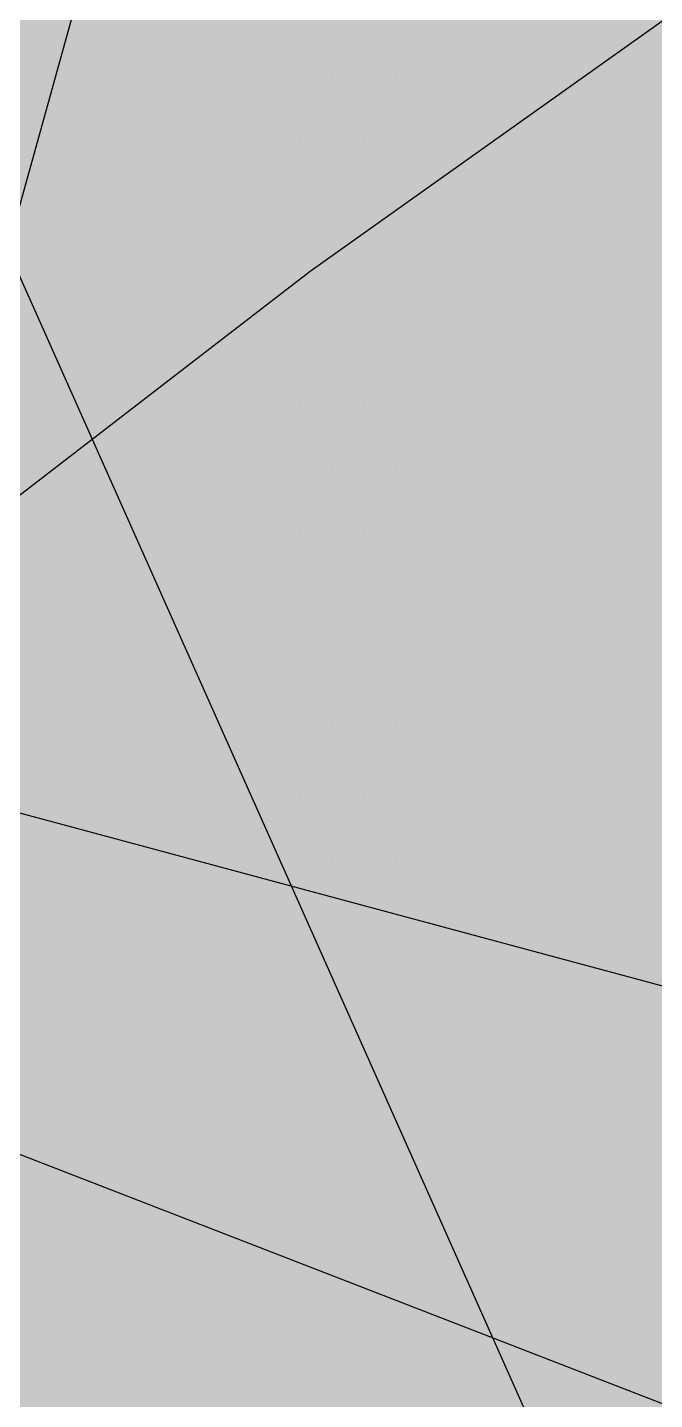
# Paper-space layout 'Layout1' of a CAD drawing. Extents: x -43 to 2298, y -18 to 768.
# Drawn here: x 729.344 to 729.877, y 385.216 to 386.382 of the extents above; entities that cross this region are included whole.
import ezdxf

# ---------------------------------------------------------------- set-up
doc = ezdxf.new("R2010")
doc.units = 0
doc.header["$LTSCALE"] = 2
doc.linetypes.add('CACHEX2', pattern=[0.75, 0.5, -0.25])
doc.layers.add('CARTOUCHE', color=7, linetype='Continuous')
doc.layers.add('LOGO', color=7, linetype='Continuous')

# ---------------------------------------------------------------- blocks, each defined once
blk = doc.blocks.new('A$C715108E3')
at = {"layer": 'LOGO', "color": 131}
for p, q in [((-20.4584, -5.8091), (-20.4584, -5.8091)), ((-20.432, -5.8091), (-20.432, -5.8091)), ((-20.3403, -5.8091), (-20.3403, -5.8091)), ((-20.2489, -5.8091), (-20.2489, -5.8091)), ((-20.157, -5.8091), (-20.157, -5.8091)), ((-20.0652, -5.8091), (-20.0652, -5.8091)), ((-19.9737, -5.8091), (-19.9737, -5.8091)), ((-19.8819, -5.8091), (-19.8819, -5.8091)), ((-19.7899, -5.8091), (-19.7899, -5.8091)), ((-19.6979, -5.8091), (-19.6979, -5.8091)), ((-20.4839, -5.9003), (-20.4839, -5.9003)), ((-20.4779, -5.9003), (-20.4779, -5.9003)), ((-20.3864, -5.9003), (-20.3864, -5.9003)), ((-20.2946, -5.9003), (-20.2946, -5.9003)), ((-20.2028, -5.9003), (-20.2028, -5.9003)), ((-20.1111, -5.9003), (-20.1111, -5.9003)), ((-20.0195, -5.9003), (-20.0195, -5.9003)), ((-19.9275, -5.9003), (-19.9275, -5.9003)), ((-19.8354, -5.9003), (-19.8354, -5.9003)), ((-19.7442, -5.9003), (-19.7442, -5.9003)), ((-19.6521, -5.9003), (-19.6521, -5.9003)), ((-20.432, -5.9927), (-20.432, -5.9927)), ((-20.3403, -5.9927), (-20.3403, -5.9927)), ((-20.2489, -5.9927), (-20.2489, -5.9927)), ((-20.157, -5.9927), (-20.157, -5.9927)), ((-20.0652, -5.9927), (-20.0652, -5.9927)), ((-19.9737, -5.9927), (-19.9737, -5.9927)), ((-19.8819, -5.9927), (-19.8819, -5.9927)), ((-19.7899, -5.9927), (-19.7899, -5.9927)), ((-19.6979, -5.9927), (-19.6979, -5.9927)), ((-20.4779, -6.0842), (-20.4779, -6.0842)), ((-20.3864, -6.0842), (-20.3864, -6.0842)), ((-20.2946, -6.0842), (-20.2946, -6.0842)), ((-20.2028, -6.0842), (-20.2028, -6.0842)), ((-20.1111, -6.0842), (-20.1111, -6.0842)), ((-20.0195, -6.0842), (-20.0195, -6.0842)), ((-19.9275, -6.0842), (-19.9275, -6.0842)), ((-19.8354, -6.0842), (-19.8354, -6.0842)), ((-19.7442, -6.0842), (-19.7442, -6.0842)), ((-19.6521, -6.0842), (-19.6521, -6.0842)), ((-20.4685, -6.1753), (-20.4685, -6.1753)), ((-20.432, -6.1753), (-20.432, -6.1753)), ((-20.3403, -6.1753), (-20.3403, -6.1753)), ((-20.2489, -6.1753), (-20.2489, -6.1753)), ((-20.157, -6.1753), (-20.157, -6.1753)), ((-20.0652, -6.1753), (-20.0652, -6.1753)), ((-19.9737, -6.1753), (-19.9737, -6.1753)), ((-19.8819, -6.1753), (-19.8819, -6.1753)), ((-19.7899, -6.1753), (-19.7899, -6.1753)), ((-19.6979, -6.1753), (-19.6979, -6.1753)), ((-20.4277, -6.2678), (-20.4277, -6.2678)), ((-20.3864, -6.2678), (-20.3864, -6.2678)), ((-20.2946, -6.2678), (-20.2946, -6.2678)), ((-20.2028, -6.2678), (-20.2028, -6.2678)), ((-20.1111, -6.2678), (-20.1111, -6.2678)), ((-20.0195, -6.2678), (-20.0195, -6.2678)), ((-19.9275, -6.2678), (-19.9275, -6.2678)), ((-19.8354, -6.2678), (-19.8354, -6.2678)), ((-19.7442, -6.2678), (-19.7442, -6.2678)), ((-19.6521, -6.2678), (-19.6521, -6.2678)), ((-20.3864, -6.3593), (-20.3864, -6.3593)), ((-20.3403, -6.3593), (-20.3403, -6.3593)), ((-20.2489, -6.3593), (-20.2489, -6.3593)), ((-20.157, -6.3593), (-20.157, -6.3593)), ((-20.0652, -6.3593), (-20.0652, -6.3593)), ((-19.9737, -6.3593), (-19.9737, -6.3593)), ((-19.8819, -6.3593), (-19.8819, -6.3593)), ((-19.7899, -6.3593), (-19.7899, -6.3593)), ((-19.6979, -6.3593), (-19.6979, -6.3593)), ((-20.3456, -6.4508), (-20.3456, -6.4508)), ((-20.2946, -6.4508), (-20.2946, -6.4508)), ((-20.2028, -6.4508), (-20.2028, -6.4508)), ((-20.1111, -6.4508), (-20.1111, -6.4508)), ((-20.0195, -6.4508), (-20.0195, -6.4508)), ((-19.9275, -6.4508), (-19.9275, -6.4508)), ((-19.8354, -6.4508), (-19.8354, -6.4508)), ((-19.7442, -6.4508), (-19.7442, -6.4508)), ((-19.6521, -6.4508), (-19.6521, -6.4508)), ((-20.3051, -6.543), (-20.3051, -6.543)), ((-20.2489, -6.543), (-20.2489, -6.543)), ((-20.157, -6.543), (-20.157, -6.543)), ((-20.0652, -6.543), (-20.0652, -6.543)), ((-19.9737, -6.543), (-19.9737, -6.543)), ((-19.8819, -6.543), (-19.8819, -6.543)), ((-19.7899, -6.543), (-19.7899, -6.543)), ((-19.6979, -6.543), (-19.6979, -6.543)), ((-20.2641, -6.6344), (-20.2641, -6.6344)), ((-20.2028, -6.6344), (-20.2028, -6.6344)), ((-20.1111, -6.6344), (-20.1111, -6.6344)), ((-20.0195, -6.6344), (-20.0195, -6.6344)), ((-19.9275, -6.6344), (-19.9275, -6.6344)), ((-19.8354, -6.6344), (-19.8354, -6.6344)), ((-19.7442, -6.6344), (-19.7442, -6.6344)), ((-19.6521, -6.6344), (-19.6521, -6.6344)), ((-20.2232, -6.7259), (-20.2232, -6.7259)), ((-20.157, -6.7259), (-20.157, -6.7259)), ((-20.0652, -6.7259), (-20.0652, -6.7259)), ((-19.9737, -6.7259), (-19.9737, -6.7259)), ((-19.8819, -6.7259), (-19.8819, -6.7259)), ((-19.7899, -6.7259), (-19.7899, -6.7259)), ((-19.6979, -6.7259), (-19.6979, -6.7259)), ((-20.182, -6.8181), (-20.182, -6.8181)), ((-20.1111, -6.8181), (-20.1111, -6.8181)), ((-20.0195, -6.8181), (-20.0195, -6.8181)), ((-19.9275, -6.8181), (-19.9275, -6.8181)), ((-19.8354, -6.8181), (-19.8354, -6.8181)), ((-19.7442, -6.8181), (-19.7442, -6.8181)), ((-19.6521, -6.8181), (-19.6521, -6.8181)), ((-20.1411, -6.9095), (-20.1411, -6.9095)), ((-20.0652, -6.9095), (-20.0652, -6.9095)), ((-19.9737, -6.9095), (-19.9737, -6.9095)), ((-19.8819, -6.9095), (-19.8819, -6.9095)), ((-19.7899, -6.9095), (-19.7899, -6.9095)), ((-19.6979, -6.9095), (-19.6979, -6.9095)), ((-20.1004, -7.0019), (-20.1004, -7.0019)), ((-20.0195, -7.0019), (-20.0195, -7.0019)), ((-19.9275, -7.0019), (-19.9275, -7.0019)), ((-19.8354, -7.0019), (-19.8354, -7.0019)), ((-19.7442, -7.0019), (-19.7442, -7.0019)), ((-19.6521, -7.0019), (-19.6521, -7.0019)), ((-20.0596, -7.0932), (-20.0596, -7.0932)), ((-19.9737, -7.0932), (-19.9737, -7.0932)), ((-19.8819, -7.0932), (-19.8819, -7.0932)), ((-19.7899, -7.0932), (-19.7899, -7.0932)), ((-19.6979, -7.0932), (-19.6979, -7.0932)), ((-20.0187, -7.1849), (-20.0187, -7.1849)), ((-19.9275, -7.1849), (-19.9275, -7.1849)), ((-19.8354, -7.1849), (-19.8354, -7.1849)), ((-19.7442, -7.1849), (-19.7442, -7.1849)), ((-19.6521, -7.1849), (-19.6521, -7.1849)), ((-19.9775, -7.2773), (-19.9775, -7.2773)), ((-19.9737, -7.2773), (-19.9737, -7.2773)), ((-19.8819, -7.2773), (-19.8819, -7.2773)), ((-19.7899, -7.2773), (-19.7899, -7.2773)), ((-19.6979, -7.2773), (-19.6979, -7.2773)), ((-19.9366, -7.3683), (-19.9366, -7.3683)), ((-19.9275, -7.3683), (-19.9275, -7.3683)), ((-19.8354, -7.3683), (-19.8354, -7.3683)), ((-19.7442, -7.3683), (-19.7442, -7.3683)), ((-19.6521, -7.3683), (-19.6521, -7.3683)), ((-19.896, -7.46), (-19.896, -7.46)), ((-19.8819, -7.46), (-19.8819, -7.46)), ((-19.7899, -7.46), (-19.7899, -7.46)), ((-19.6979, -7.46), (-19.6979, -7.46)), ((-19.8551, -7.5524), (-19.8551, -7.5524)), ((-19.8354, -7.5524), (-19.8354, -7.5524)), ((-19.7442, -7.5524), (-19.7442, -7.5524)), ((-19.6521, -7.5524), (-19.6521, -7.5524)), ((-19.8144, -7.6436), (-19.8144, -7.6436)), ((-19.7899, -7.6436), (-19.7899, -7.6436)), ((-19.6979, -7.6436), (-19.6979, -7.6436))]:
    blk.add_line(p, q, dxfattribs=at)
blk.add_lwpolyline([(-17.1584, -8.2441), (-18.0286, -7.9298), (-18.0526, -7.5674), (-19.5918, -4.1428), (-19.9715, -4.6917), (-20.3358, -5.3705), (-20.5244, -6.0493), (-18.8268, -9.8581), (-21.759, -9.5491), (-21.8471, -10.1027), (-21.9097, -10.8565), (-21.9352, -11.1957), (-19.0429, -11.5482), (-21.5982, -15.1374), (-21.3595, -15.879), (-21.1447, -16.5576), (-21.0193, -16.9601), (-20.5289, -16.3696), (-17.1333, -11.706)], dxfattribs=at)
blk = doc.blocks.new('A$C581E6685')
at = {"layer": 'LOGO'}
for color, points in [(40, [(-56.2481, 30.5655), (-39.8519, 24.2064), (-40.7961, 26.4076)]), (32, [(-39.8519, 24.2064), (-42.1559, 23.0023), (-56.2481, 30.5655)])]:
    blk.add_hatch(color=color, dxfattribs=at).paths.add_polyline_path(points)
at = {"layer": 'LOGO', "color": 40}
blk.add_lwpolyline([(-56.2481, 30.5655), (-39.8519, 24.2064), (-40.7961, 26.4076)], close=True, dxfattribs=at)
at = {"layer": 'LOGO', "color": 32}
blk.add_lwpolyline([(-39.8519, 24.2064), (-42.1559, 23.0023), (-56.2481, 30.5655)], close=True, dxfattribs=at)
at = {"layer": 'LOGO', "color": 32, "linetype": 'CACHEX2', "ltscale": 1.5}
blk.add_ellipse((-38.0538, 23.8138), major_axis=(-19.0311, -3.534), ratio=0.590567, dxfattribs=at)
at = {"layer": 'LOGO', "color": 32}
blk.add_ellipse((-37.6144, 23.8499), major_axis=(-13.5768, -4.2839), ratio=0.791971, dxfattribs=at)
at = {"layer": 'CARTOUCHE'}
blk.add_blockref('A$C715108E3', (-31.6739, 36.3189), dxfattribs=at)
blk = doc.blocks.new('miniLogo')
at = {"layer": 'CARTOUCHE', "true_color": 0xffffff}
h = blk.add_hatch(color=7, dxfattribs=at)
h.dxf.hatch_style = 1
edge = h.paths.add_edge_path()
edge.add_spline(control_points=[(960.7415, 27.4251), (960.7415, 16.5339), (960.7415, 5.6427), (960.7415, 1.8027), (964.5815, 1.8027), (1010.1208, 1.8027), (1055.66, 1.8027), (1059.5, 1.8027), (1059.5, 5.6427), (1059.5, 16.5339), (1059.5, 27.4251), (1059.5, 31.2651), (1055.66, 31.2651), (1010.1208, 31.2651), (964.5815, 31.2651), (960.7415, 31.2651), (960.7415, 27.4251)], knot_values=[0, 0, 0, 1, 1, 2.570796, 2.570796, 3.570796, 3.570796, 5.141593, 5.141593, 6.141593, 6.141593, 7.712389, 7.712389, 8.712389, 8.712389, 10.283185, 10.283185, 10.283185], weights=[1, 1, 1, 0.707107, 1, 1, 1, 0.707107, 1, 1, 1, 0.707107, 1, 1, 1, 0.707107, 1], degree=2, periodic=0)
at = {"layer": 'CARTOUCHE'}
blk.add_rational_spline([(960.7415, 27.4251), (960.7415, 16.5339), (960.7415, 5.6427), (960.7415, 1.8027), (964.5815, 1.8027), (1010.1208, 1.8027), (1055.66, 1.8027), (1059.5, 1.8027), (1059.5, 5.6427), (1059.5, 16.5339), (1059.5, 27.4251), (1059.5, 31.2651), (1055.66, 31.2651), (1010.1208, 31.2651), (964.5815, 31.2651), (960.7415, 31.2651), (960.7415, 27.4251)], [1, 1, 1, 0.707106781187, 1, 1, 1, 0.707106781187, 1, 1, 1, 0.707106781187, 1, 1, 1, 0.707106781187, 1], degree=2, knots=[0, 0, 0, 1, 1, 2.570796, 2.570796, 3.570796, 3.570796, 5.141593, 5.141593, 6.141593, 6.141593, 7.712389, 7.712389, 8.712389, 8.712389, 10.283185, 10.283185, 10.283185], dxfattribs=at)
at = {"layer": 'CARTOUCHE', "xscale": 0.6, "yscale": 0.6, "zscale": 0.6}
blk.add_blockref('A$C581E6685', (998.0122, 3.1833), dxfattribs=at)

psp = doc.layouts.get("Layout1")

# ---------------------------------------------------------------- block references
at = {"layer": 'CARTOUCHE'}
psp.add_blockref('miniLogo', (-237.3663, 364.8484), dxfattribs=at)

doc.saveas('drawing.dxf')
